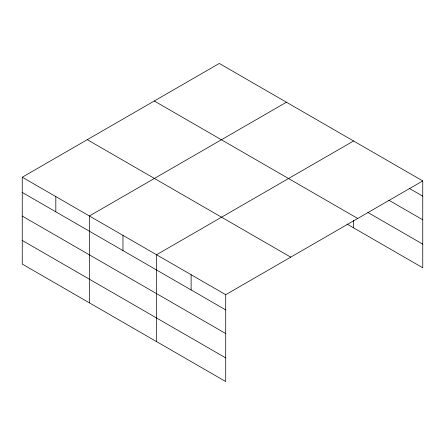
<?xml version="1.0" encoding="UTF-8"?>
<svg xmlns="http://www.w3.org/2000/svg" width="445" height="445" viewBox="0 0 445 445"><rect width="100%" height="100%" fill="white"/><g stroke="black" fill="none" stroke-linecap="round" stroke-linejoin="round"><path stroke-width="0.67" d="M225.71 333.544L225.71 294.685L22.25 177.221L22.25 264.074L225.71 381.543L225.71 333.544L22.25 216.081M346.978 224.035L422.75 267.779L422.75 180.926L219.29 63.457L22.25 177.221M286.435 102.222L89.389 215.981L89.389 302.839M353.575 140.987L156.534 254.746L156.534 341.604M225.71 294.685L422.75 180.926M409.628 188.569L422.75 196.145M388.758 200.161L422.75 219.786M367.887 212.465L422.75 244.138M154.27 100.998L357.724 218.467M87.276 139.68L290.73 257.143M22.25 192.44L225.71 309.904M22.25 240.439L225.71 357.902M353.575 220.192L353.575 227.84M191.122 274.715L191.122 289.94M122.959 235.366L122.959 250.585M55.82 196.601L55.82 211.826"/></g></svg>
